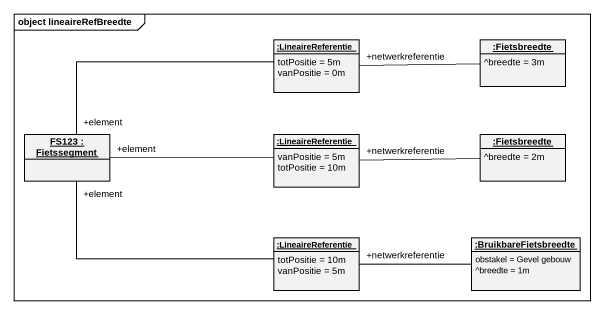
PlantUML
@startuml
mainframe object lineaireRefBreedte
hide circle
hide empty members
object ":LineaireReferentie" as LineaireReferentie {
  totPositie = 5m
  vanPositie = 0m
}
object ":Fietsbreedte" as Fietsbreedte {
  ^breedte = 3m
}
object "FS123 : Fietssegment" as FS123
object ":LineaireReferentie" as LineaireReferentie_2 {
  vanPositie = 5m
  totPositie = 10m
}
object ":Fietsbreedte" as Fietsbreedte_2 {
  ^breedte = 2m
}
object ":LineaireReferentie" as LineaireReferentie_3 {
  totPositie = 10m
  vanPositie = 5m
}
object ":BruikbareFietsbreedte" as BruikbareFietsbreedte {
  obstakel = Gevel gebouw
  ^breedte = 1m
}
LineaireReferentie -left- "+element" FS123
Fietsbreedte -left- "+netwerkreferentie" LineaireReferentie
LineaireReferentie_2 -left- "+element" FS123
Fietsbreedte_2 -left- "+netwerkreferentie" LineaireReferentie_2
LineaireReferentie_3 -left- "+element" FS123
BruikbareFietsbreedte -left- "+netwerkreferentie" LineaireReferentie_3
@enduml
